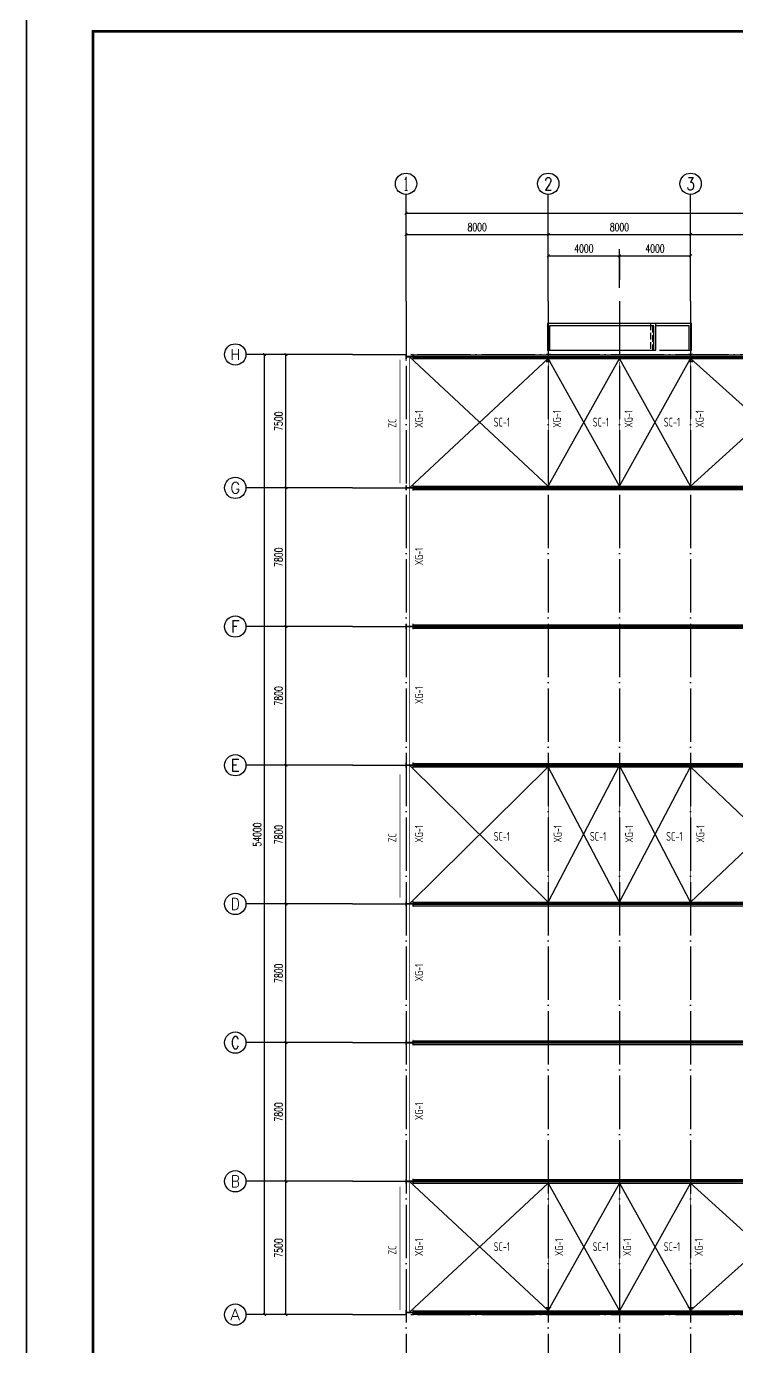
# Model space of a CAD drawing. Header units: millimetres. Extents: x 6950065 to 7140129, y 16284814 to 19754034.
# Drawn here: x 6955997 to 6995929, y 18513847 to 18588096 of the extents above; entities that cross this region are included whole.
import ezdxf
from ezdxf.enums import TextEntityAlignment as Align

# ---------------------------------------------------------------- set-up
doc = ezdxf.new("R2010")
doc.units = ezdxf.units.MM
doc.header["$LTSCALE"] = 1500
doc.header["$MEASUREMENT"] = 0
doc.linetypes.add('DASH', pattern=[0.35, 0.25, -0.1])
doc.linetypes.add('DOTE', pattern=[2.42, 2, -0.2, 0.02, -0.2])
doc.layers.get('Defpoints').update_dxf_attribs({"color": 1})
for name, color, linetype in [('AXIS_TEXT', 7, 'Continuous'), ('AXIS_外部', 171, 'Continuous'), ('COLUMN', 2, 'Continuous'), ('C型钢', 6, 'Continuous'), ('DIM_ELEV', 3, 'Continuous'), ('DOTE', 250, 'DOTE'), ('PUB_TEXT', 7, 'Continuous'), ('SURFACE', 6, 'Continuous'), ('TK', 4, 'Continuous'), ('WINDOW', 140, 'Continuous')]:
    doc.layers.add(name, color=color, linetype=linetype)
doc.styles.add('_TCH_AXIS', font='COMPLEX', dxfattribs={"bigfont": 'GBCBIG'})
doc.styles.add('_TCH_DIM_T3', font='SIMPLEX', dxfattribs={"width": 0.705882, "bigfont": 'GBCBIG'})
doc.styles.add('COMPLEX', font='COMPLEX')
doc.styles.add('TSSD_Dimension', font='Tssdeng.shx', dxfattribs={"width": 0.7, "bigfont": 'hztxt.shx'})
doc.dimstyles.new('_TCH_ARCH&&150', dxfattribs={"dimtxt": 446.25, "dimasz": 150, "dimexe": 375, "dimexo": 450, "dimgap": 189.375, "dimtad": 1, "dimdec": 0, "dimzin": 0, "dimdsep": 46, "dimtxsty": '_TCH_DIM_T3', "dimblk": 'ARCHTICK', "dimcen": 0.09, "dimclrt": 7, "dimazin": 2, "dimtfac": 1, "dimtdec": 0, "dimtix": 1, "dimtmove": 2, "dimatfit": 3, "dimfxl": 0, "dimtolj": 1, "dimtzin": 0, "dimarcsym": 0})

# ---------------------------------------------------------------- blocks, each defined once
blk = doc.blocks.new('A$C3ACC4A1C')
at = {"layer": 'COLUMN'}
h = blk.add_hatch(color=256, dxfattribs=at)
h.paths.add_polyline_path([(125, 400), (0, 400), (0, 388), (120, 388), (120, 200), (125, 200)])
h.paths.add_polyline_path([(250, 400), (125, 400), (125, 200), (130, 200), (130, 388), (250, 388)])
h.paths.add_polyline_path([(250, 12), (130, 12), (130, 200), (125, 200), (125, 0), (250, 0)])
h.paths.add_polyline_path([(125, 200), (120, 200), (120, 12), (0, 12), (0, 0), (125, 0)])
blk.add_lwpolyline([(0, 0), (0, 12), (120, 12), (120, 388), (0, 388), (0, 400), (250, 400), (250, 388), (130, 388), (130, 12), (250, 12), (250, 0)], close=True, dxfattribs=at)
blk = doc.blocks.new('fghgjhjkh')
at = {"color": 35, "linetype": 'ByBlock', "ltscale": 3}
for p, q in [((5065372, 18794990), (5112572, 18794990)), ((5065372, 18794910), (5112572, 18794910)), ((5065372, 18794870), (5112572, 18794870)), ((5065372, 18794790), (5112572, 18794790))]:
    blk.add_line(p, q, dxfattribs=at)
for points in [[(5065372, 18794990), (5065372, 18794790)], [(5112572, 18794990), (5112572, 18794790)]]:
    blk.add_lwpolyline(points, dxfattribs=at)
blk = doc.blocks.new('_ArchTick')
at = {"color": 0, "linetype": 'ByBlock', "const_width": 0.4}
blk.add_lwpolyline([(-0.5, -0.5), (0.5, 0.5)], dxfattribs=at)
blk = doc.blocks.new('*D6')
at = {"layer": 'Defpoints', "color": 0}
for p in [(6989342, 18575194), (6985342, 18572943), (6989342, 18572943)]:
    blk.add_point(p, dxfattribs=at)
at = {"layer": 'DIM_ELEV', "color": 0, "lineweight": -2}
for p, q in [((6985342, 18573393), (6985342, 18575569)), ((6985342, 18575194), (6989342, 18575194)), ((6989342, 18573393), (6989342, 18575569))]:
    blk.add_line(p, q, dxfattribs=at)
at = {"layer": 'DIM_ELEV', "color": 0, "lineweight": -2, "xscale": 150, "yscale": 150, "zscale": 150, "rotation": 180}
blk.add_blockref('_ArchTick', (6985342, 18575194), dxfattribs=at)
at = {"layer": 'DIM_ELEV', "color": 0, "lineweight": -2, "xscale": 150, "yscale": 150, "zscale": 150}
blk.add_blockref('_ArchTick', (6989342, 18575194), dxfattribs=at)
at = {"layer": 'DIM_ELEV', "color": 7, "insert": (6987342, 18575607), "char_height": 446.2, "attachment_point": 5, "style": '_TCH_DIM_T3'}
blk.add_mtext('\\A1;4000', dxfattribs=at)
blk = doc.blocks.new('*D7')
at = {"layer": 'Defpoints', "color": 0}
for p in [(6993342, 18575194), (6989342, 18572943), (6993342, 18572943)]:
    blk.add_point(p, dxfattribs=at)
at = {"layer": 'DIM_ELEV', "color": 0, "lineweight": -2}
for p, q in [((6989342, 18573393), (6989342, 18575569)), ((6989342, 18575194), (6993342, 18575194)), ((6993342, 18573393), (6993342, 18575569))]:
    blk.add_line(p, q, dxfattribs=at)
at = {"layer": 'DIM_ELEV', "color": 0, "lineweight": -2, "xscale": 150, "yscale": 150, "zscale": 150, "rotation": 180}
blk.add_blockref('_ArchTick', (6989342, 18575194), dxfattribs=at)
at = {"layer": 'DIM_ELEV', "color": 0, "lineweight": -2, "xscale": 150, "yscale": 150, "zscale": 150}
blk.add_blockref('_ArchTick', (6993342, 18575194), dxfattribs=at)
at = {"layer": 'DIM_ELEV', "color": 7, "insert": (6991342, 18575607), "char_height": 446.2, "attachment_point": 5, "style": '_TCH_DIM_T3'}
blk.add_mtext('\\A1;4000', dxfattribs=at)
blk = doc.blocks.new('GeYuanFrame_07270126', base_point=(20.09, 4.53))
at = {"layer": 'TK'}
blk.add_lwpolyline([(20.09, 4.53), (20.09, 598.53), (861.09, 598.53), (861.09, 4.53)], close=True, dxfattribs=at)
at = {"layer": 'TK', "const_width": 1}
blk.add_lwpolyline([(45.09, 588.53), (851.09, 588.53), (851.09, 14.53), (45.09, 14.53)], close=True, dxfattribs=at)
blk = doc.blocks.new('*D1633')
at = {"layer": 'Defpoints', "color": 0}
for p in [(6985342, 18576394), (6977342, 18572644), (6985342, 18572644)]:
    blk.add_point(p, dxfattribs=at)
at = {"layer": 'DIM_ELEV', "color": 0, "lineweight": -2}
for p, q in [((6977342, 18573094), (6977342, 18576769)), ((6985342, 18573094), (6985342, 18576769)), ((6977342, 18576394), (6985342, 18576394))]:
    blk.add_line(p, q, dxfattribs=at)
at = {"layer": 'DIM_ELEV', "color": 0, "lineweight": -2, "xscale": 150, "yscale": 150, "zscale": 150, "rotation": 180}
blk.add_blockref('_ArchTick', (6977342, 18576394), dxfattribs=at)
at = {"layer": 'DIM_ELEV', "color": 0, "lineweight": -2, "xscale": 150, "yscale": 150, "zscale": 150}
blk.add_blockref('_ArchTick', (6985342, 18576394), dxfattribs=at)
at = {"layer": 'DIM_ELEV', "color": 7, "insert": (6981342, 18576807), "char_height": 446.2, "attachment_point": 5, "style": '_TCH_DIM_T3'}
blk.add_mtext('\\A1;8000', dxfattribs=at)
blk = doc.blocks.new('*D1634')
at = {"layer": 'Defpoints', "color": 0}
for p in [(6993342, 18576394), (6985342, 18572644), (6993342, 18572644)]:
    blk.add_point(p, dxfattribs=at)
at = {"layer": 'DIM_ELEV', "color": 0, "lineweight": -2}
for p, q in [((6985342, 18573094), (6985342, 18576769)), ((6993342, 18573094), (6993342, 18576769)), ((6985342, 18576394), (6993342, 18576394))]:
    blk.add_line(p, q, dxfattribs=at)
at = {"layer": 'DIM_ELEV', "color": 0, "lineweight": -2, "xscale": 150, "yscale": 150, "zscale": 150, "rotation": 180}
blk.add_blockref('_ArchTick', (6985342, 18576394), dxfattribs=at)
at = {"layer": 'DIM_ELEV', "color": 0, "lineweight": -2, "xscale": 150, "yscale": 150, "zscale": 150}
blk.add_blockref('_ArchTick', (6993342, 18576394), dxfattribs=at)
at = {"layer": 'DIM_ELEV', "color": 7, "insert": (6989342, 18576807), "char_height": 446.2, "attachment_point": 5, "style": '_TCH_DIM_T3'}
blk.add_mtext('\\A1;8000', dxfattribs=at)
blk = doc.blocks.new('*D1635')
at = {"layer": 'Defpoints', "color": 0}
for p in [(7001342, 18576394), (6993342, 18572644), (7001342, 18572644)]:
    blk.add_point(p, dxfattribs=at)
at = {"layer": 'DIM_ELEV', "color": 0, "lineweight": -2}
for p, q in [((6993342, 18573094), (6993342, 18576769)), ((7001342, 18573094), (7001342, 18576769)), ((6993342, 18576394), (7001342, 18576394))]:
    blk.add_line(p, q, dxfattribs=at)
at = {"layer": 'DIM_ELEV', "color": 0, "lineweight": -2, "xscale": 150, "yscale": 150, "zscale": 150, "rotation": 180}
blk.add_blockref('_ArchTick', (6993342, 18576394), dxfattribs=at)
at = {"layer": 'DIM_ELEV', "color": 0, "lineweight": -2, "xscale": 150, "yscale": 150, "zscale": 150}
blk.add_blockref('_ArchTick', (7001342, 18576394), dxfattribs=at)
at = {"layer": 'DIM_ELEV', "color": 7, "insert": (6997342, 18576807), "char_height": 446.2, "attachment_point": 5, "style": '_TCH_DIM_T3'}
blk.add_mtext('\\A1;8000', dxfattribs=at)
blk = doc.blocks.new('*D1639')
at = {"layer": 'Defpoints', "color": 0}
for p in [(7025342, 18577594), (6977342, 18572644), (7025342, 18572644)]:
    blk.add_point(p, dxfattribs=at)
at = {"layer": 'DIM_ELEV', "color": 0, "lineweight": -2}
for p, q in [((6977342, 18573094), (6977342, 18577969)), ((7025342, 18573094), (7025342, 18577969)), ((6977342, 18577594), (7025342, 18577594))]:
    blk.add_line(p, q, dxfattribs=at)
at = {"layer": 'DIM_ELEV', "color": 0, "lineweight": -2, "xscale": 150, "yscale": 150, "zscale": 150, "rotation": 180}
blk.add_blockref('_ArchTick', (6977342, 18577594), dxfattribs=at)
at = {"layer": 'DIM_ELEV', "color": 0, "lineweight": -2, "xscale": 150, "yscale": 150, "zscale": 150}
blk.add_blockref('_ArchTick', (7025342, 18577594), dxfattribs=at)
at = {"layer": 'DIM_ELEV', "color": 7, "insert": (7001342, 18578007), "char_height": 446.2, "attachment_point": 5, "style": '_TCH_DIM_T3'}
blk.add_mtext('\\A1;48000', dxfattribs=at)
blk = doc.blocks.new('*D1655')
at = {"layer": 'Defpoints', "color": 0}
for p in [(6970592, 18523144), (6974342, 18523144), (6974342, 18515644)]:
    blk.add_point(p, dxfattribs=at)
at = {"layer": 'DIM_ELEV', "color": 0, "lineweight": -2}
for p, q in [((6973892, 18523144), (6970217, 18523144)), ((6970592, 18515644), (6970592, 18523144)), ((6973892, 18515644), (6970217, 18515644))]:
    blk.add_line(p, q, dxfattribs=at)
at = {"layer": 'DIM_ELEV', "color": 0, "lineweight": -2, "xscale": 150, "yscale": 150, "zscale": 150}
for p, rotation in [((6970592, 18523144), 90), ((6970592, 18515644), 270)]:
    blk.add_blockref('_ArchTick', p, dxfattribs=dict(at, rotation=rotation))
at = {"layer": 'DIM_ELEV', "color": 7, "insert": (6970179, 18519394), "char_height": 446.2, "attachment_point": 5, "rotation": 90, "style": '_TCH_DIM_T3'}
blk.add_mtext('\\A1;7500', dxfattribs=at)
blk = doc.blocks.new('*D1656')
at = {"layer": 'Defpoints', "color": 0}
for p in [(6970592, 18530944), (6974342, 18530944), (6974342, 18523144)]:
    blk.add_point(p, dxfattribs=at)
at = {"layer": 'DIM_ELEV', "color": 0, "lineweight": -2}
for p, q in [((6973892, 18530944), (6970217, 18530944)), ((6970592, 18523144), (6970592, 18530944)), ((6973892, 18523144), (6970217, 18523144))]:
    blk.add_line(p, q, dxfattribs=at)
at = {"layer": 'DIM_ELEV', "color": 0, "lineweight": -2, "xscale": 150, "yscale": 150, "zscale": 150}
for p, rotation in [((6970592, 18530944), 90), ((6970592, 18523144), 270)]:
    blk.add_blockref('_ArchTick', p, dxfattribs=dict(at, rotation=rotation))
at = {"layer": 'DIM_ELEV', "color": 7, "insert": (6970179, 18527044), "char_height": 446.2, "attachment_point": 5, "rotation": 90, "style": '_TCH_DIM_T3'}
blk.add_mtext('\\A1;7800', dxfattribs=at)
blk = doc.blocks.new('*D1657')
at = {"layer": 'Defpoints', "color": 0}
for p in [(6970592, 18538744), (6974342, 18538744), (6974342, 18530944)]:
    blk.add_point(p, dxfattribs=at)
at = {"layer": 'DIM_ELEV', "color": 0, "lineweight": -2}
for p, q in [((6973892, 18538744), (6970217, 18538744)), ((6970592, 18530944), (6970592, 18538744)), ((6973892, 18530944), (6970217, 18530944))]:
    blk.add_line(p, q, dxfattribs=at)
at = {"layer": 'DIM_ELEV', "color": 0, "lineweight": -2, "xscale": 150, "yscale": 150, "zscale": 150}
for p, rotation in [((6970592, 18538744), 90), ((6970592, 18530944), 270)]:
    blk.add_blockref('_ArchTick', p, dxfattribs=dict(at, rotation=rotation))
at = {"layer": 'DIM_ELEV', "color": 7, "insert": (6970179, 18534844), "char_height": 446.2, "attachment_point": 5, "rotation": 90, "style": '_TCH_DIM_T3'}
blk.add_mtext('\\A1;7800', dxfattribs=at)
blk = doc.blocks.new('*D1658')
at = {"layer": 'Defpoints', "color": 0}
for p in [(6970592, 18546544), (6974342, 18546544), (6974342, 18538744)]:
    blk.add_point(p, dxfattribs=at)
at = {"layer": 'DIM_ELEV', "color": 0, "lineweight": -2}
for p, q in [((6973892, 18546544), (6970217, 18546544)), ((6970592, 18538744), (6970592, 18546544)), ((6973892, 18538744), (6970217, 18538744))]:
    blk.add_line(p, q, dxfattribs=at)
at = {"layer": 'DIM_ELEV', "color": 0, "lineweight": -2, "xscale": 150, "yscale": 150, "zscale": 150}
for p, rotation in [((6970592, 18546544), 90), ((6970592, 18538744), 270)]:
    blk.add_blockref('_ArchTick', p, dxfattribs=dict(at, rotation=rotation))
at = {"layer": 'DIM_ELEV', "color": 7, "insert": (6970179, 18542644), "char_height": 446.2, "attachment_point": 5, "rotation": 90, "style": '_TCH_DIM_T3'}
blk.add_mtext('\\A1;7800', dxfattribs=at)
blk = doc.blocks.new('*D1659')
at = {"layer": 'Defpoints', "color": 0}
for p in [(6970592, 18554344), (6974342, 18554344), (6974342, 18546544)]:
    blk.add_point(p, dxfattribs=at)
at = {"layer": 'DIM_ELEV', "color": 0, "lineweight": -2}
for p, q in [((6973892, 18554344), (6970217, 18554344)), ((6970592, 18546544), (6970592, 18554344)), ((6973892, 18546544), (6970217, 18546544))]:
    blk.add_line(p, q, dxfattribs=at)
at = {"layer": 'DIM_ELEV', "color": 0, "lineweight": -2, "xscale": 150, "yscale": 150, "zscale": 150}
for p, rotation in [((6970592, 18554344), 90), ((6970592, 18546544), 270)]:
    blk.add_blockref('_ArchTick', p, dxfattribs=dict(at, rotation=rotation))
at = {"layer": 'DIM_ELEV', "color": 7, "insert": (6970179, 18550444), "char_height": 446.2, "attachment_point": 5, "rotation": 90, "style": '_TCH_DIM_T3'}
blk.add_mtext('\\A1;7800', dxfattribs=at)
blk = doc.blocks.new('*D1660')
at = {"layer": 'Defpoints', "color": 0}
for p in [(6970592, 18562144), (6974342, 18562144), (6974342, 18554344)]:
    blk.add_point(p, dxfattribs=at)
at = {"layer": 'DIM_ELEV', "color": 0, "lineweight": -2}
for p, q in [((6973892, 18562144), (6970217, 18562144)), ((6970592, 18554344), (6970592, 18562144)), ((6973892, 18554344), (6970217, 18554344))]:
    blk.add_line(p, q, dxfattribs=at)
at = {"layer": 'DIM_ELEV', "color": 0, "lineweight": -2, "xscale": 150, "yscale": 150, "zscale": 150}
for p, rotation in [((6970592, 18562144), 90), ((6970592, 18554344), 270)]:
    blk.add_blockref('_ArchTick', p, dxfattribs=dict(at, rotation=rotation))
at = {"layer": 'DIM_ELEV', "color": 7, "insert": (6970179, 18558244), "char_height": 446.2, "attachment_point": 5, "rotation": 90, "style": '_TCH_DIM_T3'}
blk.add_mtext('\\A1;7800', dxfattribs=at)
blk = doc.blocks.new('*D1661')
at = {"layer": 'Defpoints', "color": 0}
for p in [(6970592, 18569644), (6974342, 18569644), (6974342, 18562144)]:
    blk.add_point(p, dxfattribs=at)
at = {"layer": 'DIM_ELEV', "color": 0, "lineweight": -2}
for p, q in [((6973892, 18569644), (6970217, 18569644)), ((6970592, 18562144), (6970592, 18569644)), ((6973892, 18562144), (6970217, 18562144))]:
    blk.add_line(p, q, dxfattribs=at)
at = {"layer": 'DIM_ELEV', "color": 0, "lineweight": -2, "xscale": 150, "yscale": 150, "zscale": 150}
for p, rotation in [((6970592, 18569644), 90), ((6970592, 18562144), 270)]:
    blk.add_blockref('_ArchTick', p, dxfattribs=dict(at, rotation=rotation))
at = {"layer": 'DIM_ELEV', "color": 7, "insert": (6970179, 18565894), "char_height": 446.2, "attachment_point": 5, "rotation": 90, "style": '_TCH_DIM_T3'}
blk.add_mtext('\\A1;7500', dxfattribs=at)
blk = doc.blocks.new('*D1662')
at = {"layer": 'Defpoints', "color": 0}
for p in [(6969392, 18569644), (6974342, 18569644), (6974342, 18515644)]:
    blk.add_point(p, dxfattribs=at)
at = {"layer": 'DIM_ELEV', "color": 0, "lineweight": -2}
for p, q in [((6973892, 18569644), (6969017, 18569644)), ((6969392, 18515644), (6969392, 18569644)), ((6973892, 18515644), (6969017, 18515644))]:
    blk.add_line(p, q, dxfattribs=at)
at = {"layer": 'DIM_ELEV', "color": 0, "lineweight": -2, "xscale": 150, "yscale": 150, "zscale": 150}
for p, rotation in [((6969392, 18569644), 90), ((6969392, 18515644), 270)]:
    blk.add_blockref('_ArchTick', p, dxfattribs=dict(at, rotation=rotation))
at = {"layer": 'DIM_ELEV', "color": 7, "insert": (6968979, 18542644), "char_height": 446.2, "attachment_point": 5, "rotation": 90, "style": '_TCH_DIM_T3'}
blk.add_mtext('\\A1;54000', dxfattribs=at)
blk = doc.blocks.new('_AXISO')
blk.add_circle((0, 0), 0.5)
at = {"layer": 'AXIS_TEXT', "style": 'COMPLEX', "width": 1.041667}
blk.add_attdef('A', text='', height=0.56, dxfattribs=at).set_placement((-0.25, -0.28), (0.25, -0.28), align=Align.FIT)

msp = doc.modelspace()

# ---------------------------------------------------------------- linework, layer by layer
at = {"color": 3, "const_width": 40}
for points in [[(6977002.4, 18569353.4), (6977002.4, 18562403.8)], [(6977002.4, 18546039.5), (6977002.4, 18539090)], [(6977002.4, 18522849.2), (6977002.4, 18515899.6)]]:
    msp.add_lwpolyline(points, dxfattribs=at)
at = {"color": 4, "const_width": 40}
for points in [[(6977541.7, 18569524.2), (6977541.7, 18515759.2)], [(6985341.7, 18569244.2), (6985341.7, 18562244.2)], [(6989341.7, 18569244.2), (6989341.7, 18562244.2)], [(6993341.7, 18569244.2), (6993341.7, 18562244.2)], [(6985341.7, 18546444.2), (6985341.7, 18538844.2)], [(6989341.7, 18546444.2), (6989341.7, 18538844.2)], [(6993341.7, 18546444.2), (6993341.7, 18538844.2)], [(6985341.7, 18516044.2), (6985341.7, 18523044.2)], [(6989341.7, 18515864.2), (6989341.7, 18523044.2)], [(6993341.7, 18516044.2), (6993341.7, 18523044.2)]]:
    msp.add_lwpolyline(points, dxfattribs=at)
at = {"layer": 'C型钢', "color": 3}
for points in [[(6955997, 19754034.2), (6955997, 16284813.9)], [(6989341.7, 18575194.2), (6989341.7, 18573838.5)]]:
    msp.add_lwpolyline(points, dxfattribs=at)
at = {"layer": 'DIM_ELEV'}
for p, q in [((6977341.7, 18572644.2), (6977341.7, 18578644.2)), ((6985341.7, 18572644.2), (6985341.7, 18578644.2)), ((6993341.7, 18572644.2), (6993341.7, 18578644.2)), ((6974341.7, 18569644.2), (6968341.7, 18569644.2)), ((6974341.7, 18562144.2), (6968341.7, 18562144.2)), ((6974341.7, 18554344.2), (6968341.7, 18554344.2)), ((6974341.7, 18546544.2), (6968341.7, 18546544.2)), ((6974341.7, 18538744.2), (6968341.7, 18538744.2)), ((6974341.7, 18530944.2), (6968341.7, 18530944.2)), ((6974341.7, 18523144.2), (6968341.7, 18523144.2)), ((6974341.7, 18515644.2), (6968341.7, 18515644.2))]:
    msp.add_line(p, q, dxfattribs=at)
at = {"layer": 'DOTE', "color": 1}
for p, q in [((6977341.7, 18572644.2), (6977341.7, 18512644.2)), ((6985341.7, 18572644.2), (6985341.7, 18512644.2)), ((6989341.7, 18572644.2), (6989341.7, 18512644.2)), ((6993341.7, 18572644.2), (6993341.7, 18512644.2)), ((6974341.7, 18569644.2), (7028341.7, 18569644.2)), ((6974341.7, 18562144.2), (7030714.6, 18562144.2)), ((6974341.7, 18554344.2), (7030714.6, 18554344.2)), ((6974341.7, 18546544.2), (7030714.6, 18546544.2)), ((6974341.7, 18538744.2), (7030714.6, 18538744.2)), ((6974341.7, 18530944.2), (7030714.6, 18530944.2)), ((6974341.7, 18523144.2), (7030714.6, 18523144.2)), ((6974341.7, 18515644.2), (7030714.6, 18515644.2))]:
    msp.add_line(p, q, dxfattribs=at)
at = {"layer": 'SURFACE'}
for points in [[(6977541.7, 18569514.2), (6985341.7, 18562244.2), (6989341.7, 18569424.2)], [(6989341.7, 18562244.2), (6985336.7, 18569419.2), (6977541.7, 18562149.2)], [(7013341.7, 18569424.2), (7009341.7, 18562244.2), (7001341.7, 18569499.2), (6993341.7, 18562244.2), (6989341.7, 18569424.2)], [(6989341.7, 18562244.2), (6993336.7, 18569419.2), (7001341.7, 18562244.2), (7009346.7, 18569419.2), (7013341.7, 18562244.2)], [(6977541.7, 18546539.2), (6985341.7, 18538844.2), (6989341.7, 18546524.2)], [(6989341.7, 18538844.2), (6985341.7, 18546444.2), (6977541.7, 18538749.2)], [(7013341.7, 18546444.2), (7009341.7, 18538844.2), (7001341.7, 18546419.2), (6993341.7, 18538844.2), (6989341.7, 18546524.2)], [(6989341.7, 18538844.2), (6993336.7, 18546444.2), (7001341.7, 18538844.2), (7009346.7, 18546444.2), (7013341.7, 18538844.2)], [(6989341.7, 18523044.2), (6985336.7, 18515869.2), (6977541.7, 18523139.2)], [(6977541.7, 18515774.2), (6985341.7, 18523044.2), (6989341.7, 18515864.2)], [(6989341.7, 18523044.2), (6993336.7, 18515869.2), (7001341.7, 18523044.2), (7009346.7, 18515869.2), (7013341.7, 18523044.2)], [(7013341.7, 18515864.2), (7009341.7, 18523044.2), (7001341.7, 18515789.2), (6993341.7, 18523044.2), (6989341.7, 18515864.2)]]:
    msp.add_lwpolyline(points, dxfattribs=at)
at = {"layer": 'WINDOW', "linetype": 'DASH'}
for p, q in [((6991091.7, 18571384.2), (6991091.7, 18569884.2)), ((6991191.7, 18571264.2), (6991191.7, 18569884.2))]:
    msp.add_line(p, q, dxfattribs=at)
at = {"layer": 'WINDOW'}
msp.add_lwpolyline([(6991391.7, 18571384.2), (6985291.7, 18571384.2), (6985291.7, 18569884.2), (6991391.7, 18569884.2)], close=True, dxfattribs=at)
for points in [[(6991271.7, 18569884.2), (6991271.7, 18571264.2), (6985411.7, 18571264.2), (6985411.7, 18569884.2)], [(6991591.7, 18569884.2), (6993391.7, 18569884.2), (6993391.7, 18571384.2), (6991391.7, 18571384.2)], [(6993271.7, 18569884.2), (6993271.7, 18571264.2), (6991391.7, 18571264.2)]]:
    msp.add_lwpolyline(points, dxfattribs=at)

# ---------------------------------------------------------------- block references
at = {"layer": 'AXIS_外部'}
for p in [(1912369.5, -225370.8), (1912369.5, -232745.8), (1912369.5, -240545.8), (1912369.5, -248345.8), (1912369.5, -256145.8), (1912369.5, -263945.8), (1912369.5, -271745.8), (1912369.5, -279125.8)]:
    msp.add_blockref('fghgjhjkh', p, dxfattribs=at)
at = {"layer": 'COLUMN', "xscale": -1, "rotation": 270}
for p in [(6977341.7, 18569394.2), (6977341.7, 18562019.2), (6977341.7, 18554219.2), (6977341.7, 18546419.2), (6977341.7, 18538619.2), (6977341.7, 18530819.2), (6977341.7, 18523019.2), (6977341.7, 18515639.2)]:
    msp.add_blockref('A$C3ACC4A1C', p, dxfattribs=at)
at = {"layer": 'COLUMN', "xscale": -1}
for p in [(6985466.7, 18569244.2), (6993466.7, 18569244.2)]:
    msp.add_blockref('A$C3ACC4A1C', p, dxfattribs=at)
at = {"layer": 'COLUMN', "rotation": 180}
for p in [(6985466.7, 18516044.2), (6993466.7, 18516044.2)]:
    msp.add_blockref('A$C3ACC4A1C', p, dxfattribs=at)
at = {"layer": 'C型钢', "color": 3, "xscale": 150, "yscale": 150, "zscale": 150}
msp.add_blockref('GeYuanFrame_07270126', (6955997, 18500212.7), dxfattribs=at)
at = {"layer": 'DIM_ELEV'}
ref = msp.add_blockref('_AXISO', (6977341.7, 18579244.2), dxfattribs=dict(at, xscale=1200, yscale=1200, zscale=1200))
ref.add_attrib('A', '1', dxfattribs={"layer": 'AXIS_TEXT', "height": 772.1, "style": '_TCH_AXIS'}).set_placement((6977176.3, 18578858.1), (6977507.2, 18578858.1), align=Align.FIT)
ref = msp.add_blockref('_AXISO', (6985341.7, 18579244.2), dxfattribs=dict(at, xscale=1200, yscale=1200, zscale=1200))
ref.add_attrib('A', '2', dxfattribs={"layer": 'AXIS_TEXT', "height": 698.9, "style": '_TCH_AXIS'}).set_placement((6985108.8, 18578894.7), (6985574.7, 18578894.7), align=Align.FIT)
ref = msp.add_blockref('_AXISO', (6993341.7, 18579244.2), dxfattribs=dict(at, xscale=1200, yscale=1200, zscale=1200))
ref.add_attrib('A', '3', dxfattribs={"layer": 'AXIS_TEXT', "height": 698.9, "style": '_TCH_AXIS'}).set_placement((6993108.8, 18578894.7), (6993574.7, 18578894.7), align=Align.FIT)
ref = msp.add_blockref('_AXISO', (6967741.7, 18569644.2), dxfattribs=dict(at, xscale=1200, yscale=1200, zscale=1200))
ref.add_attrib('A', 'H', dxfattribs={"layer": 'AXIS_TEXT', "height": 608.3, "style": '_TCH_AXIS'}).set_placement((6967452.1, 18569340), (6968031.4, 18569340), align=Align.FIT)
ref = msp.add_blockref('_AXISO', (6967741.7, 18562144.2), dxfattribs=dict(at, xscale=1200, yscale=1200, zscale=1200))
ref.add_attrib('A', 'G', dxfattribs={"layer": 'AXIS_TEXT', "height": 637.8, "style": '_TCH_AXIS'}).set_placement((6967468.4, 18561825.3), (6968015.1, 18561825.3), align=Align.FIT)
ref = msp.add_blockref('_AXISO', (6967741.7, 18554344.2), dxfattribs=dict(at, xscale=1200, yscale=1200, zscale=1200))
ref.add_attrib('A', 'F', dxfattribs={"layer": 'AXIS_TEXT', "height": 668.2, "style": '_TCH_AXIS'}).set_placement((6967487.2, 18554010.1), (6967996.3, 18554010.1), align=Align.FIT)
ref = msp.add_blockref('_AXISO', (6967741.7, 18546544.2), dxfattribs=dict(at, xscale=1200, yscale=1200, zscale=1200))
ref.add_attrib('A', 'E', dxfattribs={"layer": 'AXIS_TEXT', "height": 668.2, "style": '_TCH_AXIS'}).set_placement((6967487.2, 18546210.1), (6967996.3, 18546210.1), align=Align.FIT)
ref = msp.add_blockref('_AXISO', (6967741.7, 18538744.2), dxfattribs=dict(at, xscale=1200, yscale=1200, zscale=1200))
ref.add_attrib('A', 'D', dxfattribs={"layer": 'AXIS_TEXT', "height": 652.9, "style": '_TCH_AXIS'}).set_placement((6967477.5, 18538417.7), (6968006, 18538417.7), align=Align.FIT)
ref = msp.add_blockref('_AXISO', (6967741.7, 18530944.2), dxfattribs=dict(at, xscale=1200, yscale=1200, zscale=1200))
ref.add_attrib('A', 'C', dxfattribs={"layer": 'AXIS_TEXT', "height": 683.5, "style": '_TCH_AXIS'}).set_placement((6967497.6, 18530602.4), (6967985.9, 18530602.4), align=Align.FIT)
ref = msp.add_blockref('_AXISO', (6967741.7, 18523144.2), dxfattribs=dict(at, xscale=1200, yscale=1200, zscale=1200))
ref.add_attrib('A', 'B', dxfattribs={"layer": 'AXIS_TEXT', "height": 652.9, "style": '_TCH_AXIS'}).set_placement((6967477.5, 18522817.7), (6968006, 18522817.7), align=Align.FIT)
ref = msp.add_blockref('_AXISO', (6967741.7, 18515644.2), dxfattribs=dict(at, xscale=1200, yscale=1200, zscale=1200))
ref.add_attrib('A', 'A', dxfattribs={"layer": 'AXIS_TEXT', "height": 637.8, "style": '_TCH_AXIS'}).set_placement((6967468.4, 18515325.3), (6968015.1, 18515325.3), align=Align.FIT)

# ---------------------------------------------------------------- texts
at = {"layer": 'PUB_TEXT', "style": 'TSSD_Dimension', "width": 0.7}
for s, p in [('XG-1', (6978294.6, 18565527.2)), ('XG-1', (6986049.4, 18565527.2)), ('XG-1', (6990079.2, 18565527.2)), ('XG-1', (6994079.2, 18565527.2)), ('ZC', (6976796.5, 18565527.2)), ('XG-1', (6978294.6, 18557790.8)), ('XG-1', (6978294.6, 18549990.8)), ('XG-1', (6978294.6, 18542190.8)), ('XG-1', (6986096, 18542190.8)), ('XG-1', (6990113.4, 18542190.8)), ('XG-1', (6994113.4, 18542190.8)), ('ZC', (6976796.5, 18542213.3)), ('XG-1', (6978294.6, 18534390.8)), ('XG-1', (6978294.6, 18526590.8)), ('ZC', (6976796.5, 18519023)), ('XG-1', (6978294.6, 18518940.8)), ('XG-1', (6986175.4, 18518940.8)), ('XG-1', (6990001.6, 18518940.8)), ('XG-1', (6994028.2, 18518940.8))]:
    msp.add_text(s, height=450, rotation=90, dxfattribs=at).set_placement(p)
for p in [(6982270.4, 18565590.3), (6987838.8, 18565590.3), (6991834, 18565590.3), (6982270.4, 18542291.2), (6987683.2, 18542291.2), (6991972.5, 18542291.2), (6982270.4, 18519217.2), (6987838.8, 18519217.2), (6991834, 18519217.2)]:
    msp.add_text('SC-1', height=500, dxfattribs=at).set_placement(p)

# ---------------------------------------------------------------- dimensions: what is measured, and where the dimension line sits
at = {"layer": 'DIM_ELEV'}
for p1, p2, distance, picture, middle in [((6977341.7, 18572644.2), (7025341.7, 18572644.2), 4950, '*D1639', (7001341.7, 18578006.7)), ((6977341.7, 18572644.2), (6985341.7, 18572644.2), 3750, '*D1633', (6981341.7, 18576806.7)), ((6985341.7, 18572644.2), (6993341.7, 18572644.2), 3750, '*D1634', (6989341.7, 18576806.7)), ((6993341.7, 18572644.2), (7001341.7, 18572644.2), 3750, '*D1635', (6997341.7, 18576806.7)), ((6985341.7, 18572943.4), (6989341.7, 18572943.4), 2250.8, '*D6', (6987341.7, 18575606.7)), ((6989341.7, 18572943.4), (6993341.7, 18572943.4), 2250.8, '*D7', (6991341.7, 18575606.7)), ((6974341.7, 18515644.2), (6974341.7, 18569644.2), 4950, '*D1662', (6968979.2, 18542644.2)), ((6974341.7, 18562144.2), (6974341.7, 18569644.2), 3750, '*D1661', (6970179.2, 18565894.2)), ((6974341.7, 18554344.2), (6974341.7, 18562144.2), 3750, '*D1660', (6970179.2, 18558244.2)), ((6974341.7, 18546544.2), (6974341.7, 18554344.2), 3750, '*D1659', (6970179.2, 18550444.2)), ((6974341.7, 18538744.2), (6974341.7, 18546544.2), 3750, '*D1658', (6970179.2, 18542644.2)), ((6974341.7, 18530944.2), (6974341.7, 18538744.2), 3750, '*D1657', (6970179.2, 18534844.2)), ((6974341.7, 18523144.2), (6974341.7, 18530944.2), 3750, '*D1656', (6970179.2, 18527044.2)), ((6974341.7, 18515644.2), (6974341.7, 18523144.2), 3750, '*D1655', (6970179.2, 18519394.2))]:
    dim = msp.add_aligned_dim(p1=p1, p2=p2, distance=distance, dimstyle='_TCH_ARCH&&150', dxfattribs=at)
    dim.commit()
    dim.dimension.update_dxf_attribs({"geometry": picture, "text_midpoint": middle})

doc.saveas('drawing.dxf')
